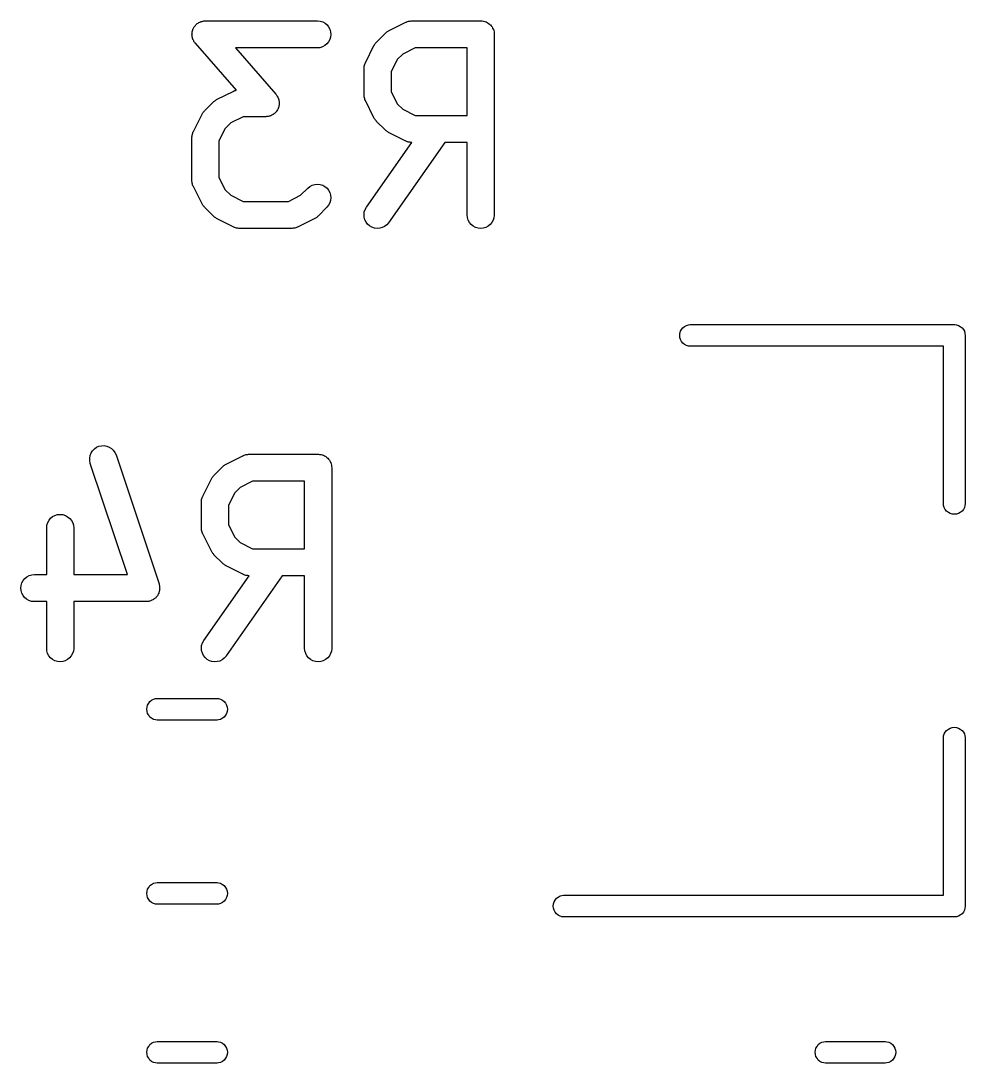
# Model space of a CAD drawing. Extents: x 108.5 to 143.7, y -108.5 to -91.4.
# Drawn here: x 132.49 to 137.72, y -102.45 to -96.68 of the extents above; entities that cross this region are included whole.
import ezdxf

# ---------------------------------------------------------------- set-up
doc = ezdxf.new("R2010")
doc.units = 0
doc.header["$MEASUREMENT"] = 0
doc.layers.add('BLACK', color=7, linetype='CONTINUOUS')

msp = doc.modelspace()

# ---------------------------------------------------------------- linework, layer by layer
at = {"layer": 'BLACK', "linetype": 'CONTINUOUS'}
for p, q in [((133.469, -96.6929), (133.473, -96.6899)), ((133.473, -96.6899), (133.475, -96.6887)), ((133.475, -96.6887), (133.477, -96.6872)), ((133.477, -96.6872), (133.482, -96.6852)), ((133.482, -96.6852), (133.486, -96.683)), ((133.486, -96.683), (133.488, -96.6823)), ((133.488, -96.6823), (133.491, -96.6812)), ((133.491, -96.6812), (133.495, -96.6802)), ((133.495, -96.6802), (133.5, -96.6788)), ((133.5, -96.6788), (133.502, -96.6786)), ((133.502, -96.6786), (133.505, -96.678)), ((133.505, -96.678), (133.51, -96.6778)), ((133.51, -96.6778), (133.514, -96.6774)), ((133.514, -96.6774), (134.133, -96.6774)), ((134.133, -96.6774), (134.134, -96.6774)), ((134.134, -96.6774), (134.149, -96.679)), ((134.149, -96.679), (134.163, -96.6834)), ((134.163, -96.6834), (134.176, -96.6905)), ((134.176, -96.6905), (134.187, -96.6999)), ((134.528, -96.7329), (134.624, -96.6853)), ((134.624, -96.6853), (134.625, -96.6848)), ((134.625, -96.6848), (134.627, -96.6841)), ((134.627, -96.6841), (134.629, -96.683)), ((134.629, -96.683), (134.633, -96.6816)), ((134.633, -96.6816), (134.638, -96.6798)), ((134.638, -96.6798), (134.64, -96.6794)), ((134.64, -96.6794), (134.643, -96.6788)), ((134.643, -96.6788), (134.648, -96.6783)), ((134.648, -96.6783), (134.653, -96.6775)), ((134.653, -96.6775), (134.655, -96.6776)), ((134.655, -96.6776), (134.657, -96.6774)), ((134.657, -96.6774), (135.038, -96.6774)), ((135.038, -96.6774), (135.039, -96.6774)), ((135.039, -96.6774), (135.039, -96.6774)), ((135.039, -96.6774), (135.039, -96.6774)), ((135.039, -96.6774), (135.039, -96.6774)), ((135.039, -96.6774), (135.046, -96.6782)), ((135.046, -96.6782), (135.053, -96.6789)), ((135.053, -96.6789), (135.053, -96.679)), ((135.053, -96.679), (135.054, -96.679)), ((135.054, -96.679), (135.06, -96.6811)), ((135.06, -96.6811), (135.067, -96.6832)), ((135.067, -96.6832), (135.067, -96.6834)), ((135.067, -96.6834), (135.068, -96.6834)), ((135.068, -96.6834), (135.074, -96.6869)), ((135.074, -96.6869), (135.08, -96.6902)), ((135.08, -96.6902), (135.08, -96.6904)), ((135.08, -96.6904), (135.08, -96.6905)), ((135.08, -96.6905), (135.086, -96.695)), ((133.44, -96.742), (133.441, -96.7373)), ((133.44, -96.7466), (133.44, -96.742)), ((133.44, -96.7492), (133.44, -96.7466)), ((133.441, -96.7373), (133.442, -96.7348)), ((133.442, -96.7322), (133.444, -96.7278)), ((133.442, -96.7348), (133.442, -96.7322)), ((133.444, -96.7278), (133.445, -96.7233)), ((133.445, -96.7233), (133.446, -96.721)), ((133.446, -96.721), (133.447, -96.7185)), ((133.447, -96.7185), (133.45, -96.7146)), ((133.45, -96.7146), (133.452, -96.7104)), ((133.452, -96.7104), (133.454, -96.7084)), ((133.454, -96.7084), (133.455, -96.7062)), ((133.455, -96.7062), (133.458, -96.7028)), ((133.458, -96.7028), (133.461, -96.6992)), ((133.461, -96.6992), (133.463, -96.6975)), ((133.463, -96.6975), (133.465, -96.6956)), ((133.465, -96.6956), (133.469, -96.6929)), ((134.187, -96.6999), (134.196, -96.7113)), ((134.196, -96.7113), (134.203, -96.7243)), ((134.203, -96.7243), (134.207, -96.7383)), ((134.207, -96.7383), (134.208, -96.7529)), ((134.461, -96.7946), (134.509, -96.747)), ((134.509, -96.747), (134.51, -96.7462)), ((134.51, -96.7462), (134.513, -96.7436)), ((134.513, -96.7436), (134.516, -96.7407)), ((134.516, -96.7407), (134.519, -96.739)), ((134.519, -96.739), (134.521, -96.7371)), ((134.521, -96.7371), (134.525, -96.7352)), ((134.525, -96.7352), (134.528, -96.7329)), ((135.086, -96.695), (135.091, -96.6995)), ((135.091, -96.6995), (135.091, -96.6997)), ((135.091, -96.6997), (135.092, -96.6999)), ((135.092, -96.6999), (135.096, -96.7054)), ((135.096, -96.7054), (135.101, -96.7109)), ((135.101, -96.7109), (135.101, -96.7111)), ((135.101, -96.7111), (135.101, -96.7113)), ((135.101, -96.7113), (135.104, -96.7176)), ((135.104, -96.7176), (135.107, -96.7238)), ((135.107, -96.7238), (135.108, -96.7241)), ((135.108, -96.7241), (135.108, -96.7243)), ((135.108, -96.7243), (135.11, -96.7311)), ((135.11, -96.7311), (135.112, -96.7378)), ((135.112, -96.7378), (135.112, -96.7381)), ((135.112, -96.7381), (135.112, -96.7383)), ((135.112, -96.7383), (135.112, -96.7454)), ((135.112, -96.7454), (135.113, -96.7524)), ((133.439, -96.7519), (133.44, -96.7492)), ((133.44, -96.7565), (133.439, -96.7519)), ((133.44, -96.7612), (133.44, -96.7565)), ((133.44, -96.7638), (133.44, -96.7612)), ((133.441, -96.7664), (133.44, -96.7638)), ((133.442, -96.7709), (133.441, -96.7664)), ((133.443, -96.7755), (133.442, -96.7709)), ((133.444, -96.7779), (133.443, -96.7755)), ((133.445, -96.7805), (133.444, -96.7779)), ((133.447, -96.7846), (133.445, -96.7805)), ((133.449, -96.789), (133.447, -96.7846)), ((133.45, -96.7911), (133.449, -96.789)), ((133.452, -96.7934), (133.45, -96.7911)), ((133.454, -96.7971), (133.452, -96.7934)), ((133.457, -96.801), (133.454, -96.7971)), ((133.458, -96.8018), (133.457, -96.801)), ((133.685, -97.0611), (133.458, -96.8018)), ((134.186, -96.8056), (134.175, -96.8148)), ((134.196, -96.7943), (134.186, -96.8056)), ((134.202, -96.7814), (134.196, -96.7943)), ((134.207, -96.7675), (134.202, -96.7814)), ((134.208, -96.7529), (134.207, -96.7675)), ((134.45, -96.8096), (134.452, -96.8059)), ((134.452, -96.8059), (134.454, -96.8035)), ((134.454, -96.8035), (134.456, -96.8009)), ((134.456, -96.8009), (134.459, -96.7978)), ((134.459, -96.7978), (134.461, -96.7946)), ((135.113, -96.7524), (135.113, -97.7524)), ((134.133, -96.8274), (133.68, -96.8274)), ((133.68, -96.8274), (133.904, -97.0839)), ((134.148, -96.826), (134.133, -96.8274)), ((134.162, -96.8217), (134.148, -96.826)), ((134.175, -96.8148), (134.162, -96.8217)), ((134.4, -96.9093), (134.447, -96.8141)), ((134.447, -96.8141), (134.448, -96.8131)), ((134.448, -96.8131), (134.45, -96.8096)), ((134.606, -96.8616), (134.576, -96.892)), ((134.675, -96.8274), (134.606, -96.8616)), ((134.963, -96.8274), (134.675, -96.8274)), ((134.963, -97.2012), (134.963, -96.8274)), ((134.394, -96.923), (134.396, -96.9182)), ((134.396, -96.9182), (134.398, -96.9133)), ((134.398, -96.9133), (134.399, -96.9114)), ((134.399, -96.9114), (134.4, -96.9093)), ((134.576, -96.892), (134.542, -96.9606)), ((134.392, -96.9374), (134.393, -96.9324)), ((134.392, -96.9396), (134.392, -96.9374)), ((134.392, -96.9418), (134.392, -96.9396)), ((134.392, -96.9429), (134.392, -96.9418)), ((134.392, -97.0857), (134.392, -96.9429)), ((134.393, -96.9273), (134.394, -96.9252)), ((134.393, -96.9324), (134.393, -96.9273)), ((134.394, -96.9252), (134.394, -96.923)), ((134.542, -96.9606), (134.542, -97.068)), ((133.576, -97.1139), (133.671, -97.0663)), ((133.671, -97.0663), (133.672, -97.0658)), ((133.672, -97.0658), (133.674, -97.065)), ((133.674, -97.065), (133.676, -97.064)), ((133.676, -97.064), (133.681, -97.0625)), ((133.681, -97.0625), (133.685, -97.0611)), ((133.904, -97.0839), (133.905, -97.0847)), ((133.905, -97.0847), (133.907, -97.0886)), ((133.907, -97.0886), (133.91, -97.0923)), ((133.91, -97.0923), (133.912, -97.0946)), ((133.912, -97.0946), (133.913, -97.0968)), ((134.392, -97.0879), (134.392, -97.0857)), ((134.392, -97.0901), (134.392, -97.0879)), ((134.393, -97.0952), (134.392, -97.0901)), ((134.542, -97.068), (134.576, -97.1365)), ((133.509, -97.1755), (133.556, -97.1279)), ((133.556, -97.1279), (133.557, -97.1272)), ((133.557, -97.1272), (133.561, -97.1246)), ((133.561, -97.1246), (133.564, -97.1217)), ((133.564, -97.1217), (133.566, -97.12)), ((133.566, -97.12), (133.569, -97.1181)), ((133.569, -97.1181), (133.572, -97.1161)), ((133.572, -97.1161), (133.576, -97.1139)), ((133.913, -97.0968), (133.915, -97.1011)), ((133.915, -97.1011), (133.917, -97.1052)), ((133.917, -97.1052), (133.918, -97.1078)), ((133.918, -97.1078), (133.919, -97.1102)), ((133.919, -97.1102), (133.92, -97.1148)), ((133.92, -97.1148), (133.921, -97.1193)), ((133.921, -97.1484), (133.92, -97.1509)), ((133.92, -97.1509), (133.92, -97.1535)), ((133.921, -97.1193), (133.922, -97.1219)), ((133.922, -97.1437), (133.921, -97.1484)), ((133.922, -97.1219), (133.922, -97.1245)), ((133.922, -97.1245), (133.922, -97.1292)), ((133.922, -97.1292), (133.923, -97.1339)), ((133.923, -97.1339), (133.922, -97.1365)), ((133.922, -97.1365), (133.922, -97.1391)), ((133.922, -97.1391), (133.922, -97.1437)), ((134.393, -97.1003), (134.393, -97.0952)), ((134.394, -97.1024), (134.393, -97.1003)), ((134.394, -97.1046), (134.394, -97.1024)), ((134.396, -97.1094), (134.394, -97.1046)), ((134.397, -97.1143), (134.396, -97.1094)), ((134.398, -97.1162), (134.397, -97.1143)), ((134.399, -97.1183), (134.398, -97.1162)), ((134.4, -97.1193), (134.399, -97.1183)), ((134.447, -97.2145), (134.4, -97.1193)), ((134.576, -97.1365), (134.606, -97.1669)), ((133.447, -97.2903), (133.495, -97.195)), ((133.495, -97.1941), (133.498, -97.1906)), ((133.495, -97.195), (133.495, -97.1941)), ((133.498, -97.1906), (133.5, -97.1868)), ((133.5, -97.1868), (133.502, -97.1844)), ((133.502, -97.1844), (133.503, -97.1818)), ((133.503, -97.1818), (133.506, -97.1788)), ((133.506, -97.1788), (133.509, -97.1755)), ((133.722, -97.2083), (133.654, -97.2426)), ((133.848, -97.2083), (133.722, -97.2083)), ((133.852, -97.2079), (133.848, -97.2083)), ((133.857, -97.2077), (133.852, -97.2079)), ((133.86, -97.2072), (133.857, -97.2077)), ((133.862, -97.2069), (133.86, -97.2072)), ((133.867, -97.2055), (133.862, -97.2069)), ((133.871, -97.2045), (133.867, -97.2055)), ((133.874, -97.2034), (133.871, -97.2045)), ((133.876, -97.2027), (133.874, -97.2034)), ((133.88, -97.2005), (133.876, -97.2027)), ((133.885, -97.1986), (133.88, -97.2005)), ((133.887, -97.197), (133.885, -97.1986)), ((133.889, -97.1958), (133.887, -97.197)), ((133.893, -97.1928), (133.889, -97.1958)), ((133.897, -97.1901), (133.893, -97.1928)), ((133.898, -97.1882), (133.897, -97.1901)), ((133.9, -97.1866), (133.898, -97.1882)), ((133.903, -97.1829), (133.9, -97.1866)), ((133.907, -97.1795), (133.903, -97.1829)), ((133.908, -97.1773), (133.907, -97.1795)), ((133.91, -97.1753), (133.908, -97.1773)), ((133.912, -97.1711), (133.91, -97.1753)), ((133.915, -97.1672), (133.912, -97.1711)), ((133.916, -97.1647), (133.915, -97.1672)), ((133.917, -97.1624), (133.916, -97.1647)), ((133.918, -97.1579), (133.917, -97.1624)), ((133.92, -97.1535), (133.918, -97.1579)), ((134.606, -97.1669), (134.675, -97.2012)), ((134.675, -97.2012), (134.963, -97.2012)), ((133.654, -97.2426), (133.624, -97.273)), ((134.449, -97.2181), (134.447, -97.2145)), ((134.451, -97.2218), (134.449, -97.2181)), ((134.453, -97.2242), (134.451, -97.2218)), ((134.455, -97.2269), (134.453, -97.2242)), ((134.458, -97.2299), (134.455, -97.2269)), ((134.461, -97.2332), (134.458, -97.2299)), ((134.461, -97.234), (134.461, -97.2332)), ((134.509, -97.2816), (134.461, -97.234)), ((133.439, -97.3184), (133.44, -97.3133)), ((133.44, -97.3206), (133.439, -97.3184)), ((133.439, -97.3228), (133.44, -97.3206)), ((133.439, -97.3238), (133.439, -97.3228)), ((133.439, -97.5619), (133.439, -97.3238)), ((133.44, -97.3133), (133.441, -97.3082)), ((133.441, -97.3082), (133.442, -97.3061)), ((133.442, -97.3039), (133.444, -97.2991)), ((133.442, -97.3061), (133.442, -97.3039)), ((133.444, -97.2991), (133.445, -97.2943)), ((133.445, -97.2943), (133.446, -97.2923)), ((133.446, -97.2923), (133.447, -97.2903)), ((133.624, -97.273), (133.589, -97.3415)), ((134.512, -97.2843), (134.509, -97.2816)), ((134.515, -97.2872), (134.512, -97.2843)), ((134.518, -97.2889), (134.515, -97.2872)), ((134.52, -97.2909), (134.518, -97.2889)), ((134.524, -97.2929), (134.52, -97.2909)), ((134.527, -97.2952), (134.524, -97.2929)), ((134.528, -97.2957), (134.527, -97.2952)), ((134.624, -97.3433), (134.528, -97.2957)), ((133.589, -97.3415), (133.589, -97.5442)), ((134.405, -97.7094), (134.656, -97.3512)), ((134.839, -97.3512), (134.528, -97.7954)), ((134.626, -97.3441), (134.624, -97.3433)), ((134.628, -97.3451), (134.626, -97.3441)), ((134.632, -97.3467), (134.628, -97.3451)), ((134.637, -97.3485), (134.632, -97.3467)), ((134.639, -97.3489), (134.637, -97.3485)), ((134.642, -97.3496), (134.639, -97.3489)), ((134.647, -97.3501), (134.642, -97.3496)), ((134.652, -97.351), (134.647, -97.3501)), ((134.654, -97.3509), (134.652, -97.351)), ((134.656, -97.3512), (134.654, -97.3509)), ((134.963, -97.3512), (134.839, -97.3512)), ((134.963, -97.7524), (134.963, -97.3512)), ((133.589, -97.5442), (133.624, -97.6127)), ((133.439, -97.5641), (133.439, -97.5619)), ((133.439, -97.5663), (133.439, -97.5641)), ((133.44, -97.5714), (133.439, -97.5663)), ((133.441, -97.5765), (133.44, -97.5714)), ((133.441, -97.5786), (133.441, -97.5765)), ((133.442, -97.5808), (133.441, -97.5786)), ((133.443, -97.5856), (133.442, -97.5808)), ((133.445, -97.5905), (133.443, -97.5856)), ((133.446, -97.5924), (133.445, -97.5905)), ((133.447, -97.5945), (133.446, -97.5924)), ((133.447, -97.5954), (133.447, -97.5945)), ((133.495, -97.6907), (133.447, -97.5954)), ((133.624, -97.6127), (133.654, -97.6431)), ((134.041, -97.6431), (134.08, -97.6041)), ((134.08, -97.6041), (134.081, -97.6034)), ((134.081, -97.6034), (134.092, -97.5942)), ((134.092, -97.5942), (134.105, -97.5875)), ((134.105, -97.5875), (134.12, -97.5834)), ((134.12, -97.5834), (134.134, -97.5821)), ((134.134, -97.5821), (134.149, -97.5837)), ((134.149, -97.5837), (134.163, -97.5881)), ((134.163, -97.5881), (134.175, -97.5951)), ((134.175, -97.5951), (134.187, -97.6045)), ((134.187, -97.6045), (134.196, -97.6159)), ((133.654, -97.6431), (133.722, -97.6774)), ((133.973, -97.6774), (134.041, -97.6431)), ((134.196, -97.6159), (134.203, -97.6288)), ((134.203, -97.6288), (134.207, -97.6428)), ((134.207, -97.672), (134.203, -97.686)), ((134.207, -97.6428), (134.208, -97.6574)), ((134.208, -97.6574), (134.207, -97.672)), ((133.497, -97.6943), (133.495, -97.6907)), ((133.499, -97.698), (133.497, -97.6943)), ((133.501, -97.7004), (133.499, -97.698)), ((133.503, -97.7031), (133.501, -97.7004)), ((133.506, -97.7061), (133.503, -97.7031)), ((133.508, -97.7094), (133.506, -97.7061)), ((133.509, -97.7102), (133.508, -97.7094)), ((133.556, -97.7578), (133.509, -97.7102)), ((133.722, -97.6774), (133.973, -97.6774)), ((134.186, -97.7102), (134.139, -97.7578)), ((134.196, -97.6989), (134.186, -97.7102)), ((134.203, -97.686), (134.196, -97.6989)), ((134.393, -97.736), (134.398, -97.7221)), ((134.398, -97.7221), (134.405, -97.7094)), ((133.56, -97.7605), (133.556, -97.7578)), ((133.563, -97.7634), (133.56, -97.7605)), ((133.565, -97.7651), (133.563, -97.7634)), ((133.568, -97.7671), (133.565, -97.7651)), ((133.572, -97.7691), (133.568, -97.7671)), ((133.575, -97.7714), (133.572, -97.7691)), ((133.576, -97.7718), (133.575, -97.7714)), ((133.671, -97.8195), (133.576, -97.7718)), ((134.119, -97.7718), (134.024, -97.8195)), ((134.123, -97.7696), (134.119, -97.7718)), ((134.127, -97.7677), (134.123, -97.7696)), ((134.129, -97.7657), (134.127, -97.7677)), ((134.132, -97.7641), (134.129, -97.7657)), ((134.135, -97.7612), (134.132, -97.7641)), ((134.138, -97.7585), (134.135, -97.7612)), ((134.139, -97.7578), (134.138, -97.7585)), ((134.392, -97.7506), (134.393, -97.736)), ((134.393, -97.7652), (134.392, -97.7506)), ((134.397, -97.7793), (134.393, -97.7652)), ((134.403, -97.7924), (134.397, -97.7793)), ((134.965, -97.7669), (134.963, -97.7524)), ((134.969, -97.781), (134.965, -97.7669)), ((134.976, -97.7939), (134.969, -97.781)), ((135.107, -97.7819), (135.1, -97.7948)), ((135.111, -97.768), (135.107, -97.7819)), ((135.113, -97.7534), (135.111, -97.768)), ((135.113, -97.7524), (135.113, -97.7534)), ((133.673, -97.8203), (133.671, -97.8195)), ((133.675, -97.8213), (133.673, -97.8203)), ((133.68, -97.8229), (133.675, -97.8213)), ((133.685, -97.8247), (133.68, -97.8229)), ((133.687, -97.8251), (133.685, -97.8247)), ((133.689, -97.8257), (133.687, -97.8251)), ((133.694, -97.8263), (133.689, -97.8257)), ((133.699, -97.8272), (133.694, -97.8263)), ((133.702, -97.8271), (133.699, -97.8272)), ((133.704, -97.8274), (133.702, -97.8271)), ((133.705, -97.8274), (133.704, -97.8274)), ((133.99, -97.8274), (133.705, -97.8274)), ((133.993, -97.8272), (133.99, -97.8274)), ((133.995, -97.8273), (133.993, -97.8272)), ((134, -97.8265), (133.995, -97.8273)), ((134.005, -97.826), (134, -97.8265)), ((134.007, -97.8253), (134.005, -97.826)), ((134.009, -97.825), (134.007, -97.8253)), ((134.014, -97.8232), (134.009, -97.825)), ((134.019, -97.8217), (134.014, -97.8232)), ((134.021, -97.8207), (134.019, -97.8217)), ((134.023, -97.8199), (134.021, -97.8207)), ((134.024, -97.8195), (134.023, -97.8199)), ((134.412, -97.8039), (134.403, -97.7924)), ((134.423, -97.8135), (134.412, -97.8039)), ((134.436, -97.8208), (134.423, -97.8135)), ((134.45, -97.8255), (134.436, -97.8208)), ((134.464, -97.8273), (134.45, -97.8255)), ((134.479, -97.8264), (134.464, -97.8273)), ((134.493, -97.8226), (134.479, -97.8264)), ((134.506, -97.8161), (134.493, -97.8226)), ((134.518, -97.8072), (134.506, -97.8161)), ((134.528, -97.7962), (134.518, -97.8072)), ((134.528, -97.7954), (134.528, -97.7962)), ((134.985, -97.8052), (134.976, -97.7939)), ((134.996, -97.8146), (134.985, -97.8052)), ((135.009, -97.8215), (134.996, -97.8146)), ((135.023, -97.8258), (135.009, -97.8215)), ((135.038, -97.8274), (135.023, -97.8258)), ((135.052, -97.8261), (135.038, -97.8274)), ((135.066, -97.8219), (135.052, -97.8261)), ((135.079, -97.8151), (135.066, -97.8219)), ((135.091, -97.806), (135.079, -97.8151)), ((135.1, -97.7948), (135.091, -97.806)), ((136.167, -98.3699), (136.177, -98.3643)), ((136.177, -98.3643), (136.188, -98.3609)), ((136.188, -98.3609), (136.197, -98.36)), ((136.197, -98.36), (137.657, -98.36)), ((137.657, -98.36), (137.66, -98.3597)), ((137.66, -98.3597), (137.663, -98.36)), ((137.663, -98.36), (137.663, -98.36)), ((137.663, -98.36), (137.672, -98.3609)), ((137.672, -98.3609), (137.683, -98.3643)), ((137.683, -98.3643), (137.693, -98.3699)), ((136.14, -98.42), (136.141, -98.4082)), ((136.141, -98.4318), (136.14, -98.42)), ((136.141, -98.4082), (136.144, -98.3969)), ((136.144, -98.3969), (136.15, -98.3865)), ((136.15, -98.3865), (136.157, -98.3774)), ((136.157, -98.3774), (136.167, -98.3699)), ((137.693, -98.3699), (137.703, -98.3774)), ((137.703, -98.3774), (137.71, -98.3865)), ((137.71, -98.3865), (137.716, -98.3969)), ((137.716, -98.3969), (137.719, -98.4082)), ((137.719, -98.4082), (137.72, -98.42)), ((137.72, -98.42), (137.72, -98.4229)), ((136.144, -98.4431), (136.141, -98.4318)), ((136.15, -98.4535), (136.144, -98.4431)), ((136.157, -98.4626), (136.15, -98.4535)), ((136.167, -98.4701), (136.157, -98.4626)), ((136.177, -98.4757), (136.167, -98.4701)), ((136.188, -98.4791), (136.177, -98.4757)), ((136.197, -98.48), (136.188, -98.4791)), ((137.6, -98.48), (136.197, -98.48)), ((137.6, -99.3529), (137.6, -98.48)), ((137.72, -98.4229), (137.72, -99.3529)), ((132.889, -99.0582), (132.899, -99.0477)), ((132.899, -99.0477), (132.911, -99.0393)), ((132.911, -99.0393), (132.924, -99.0334)), ((132.924, -99.0334), (132.939, -99.0303)), ((132.939, -99.0303), (132.953, -99.03)), ((132.953, -99.03), (132.968, -99.0325)), ((132.968, -99.0325), (132.981, -99.0378)), ((132.981, -99.0378), (132.994, -99.0456)), ((132.994, -99.0456), (133.004, -99.0557)), ((133.004, -99.0557), (133.013, -99.0677)), ((132.873, -99.0985), (132.876, -99.0841)), ((132.873, -99.1132), (132.873, -99.0985)), ((132.876, -99.1275), (132.873, -99.1132)), ((132.876, -99.0841), (132.881, -99.0705)), ((132.881, -99.0705), (132.889, -99.0582)), ((133.013, -99.0677), (133.019, -99.081)), ((133.019, -99.081), (133.257, -99.7953)), ((133.628, -99.1329), (133.724, -99.0853)), ((133.724, -99.0853), (133.725, -99.0848)), ((133.725, -99.0848), (133.727, -99.0841)), ((133.727, -99.0841), (133.729, -99.083)), ((133.729, -99.083), (133.733, -99.0816)), ((133.733, -99.0816), (133.738, -99.0798)), ((133.738, -99.0798), (133.74, -99.0794)), ((133.74, -99.0794), (133.743, -99.0788)), ((133.743, -99.0788), (133.748, -99.0783)), ((133.748, -99.0783), (133.753, -99.0775)), ((133.753, -99.0775), (133.755, -99.0776)), ((133.755, -99.0776), (133.757, -99.0774)), ((133.757, -99.0774), (134.138, -99.0774)), ((134.138, -99.0774), (134.139, -99.0774)), ((134.139, -99.0774), (134.139, -99.0774)), ((134.139, -99.0774), (134.139, -99.0774)), ((134.139, -99.0774), (134.139, -99.0774)), ((134.139, -99.0774), (134.146, -99.0782)), ((134.146, -99.0782), (134.153, -99.0789)), ((134.153, -99.0789), (134.153, -99.079)), ((134.153, -99.079), (134.154, -99.079)), ((134.154, -99.079), (134.16, -99.0811)), ((134.16, -99.0811), (134.167, -99.0832)), ((134.167, -99.0832), (134.167, -99.0834)), ((134.167, -99.0834), (134.168, -99.0834)), ((134.168, -99.0834), (134.174, -99.0869)), ((134.174, -99.0869), (134.18, -99.0902)), ((134.18, -99.0902), (134.18, -99.0904)), ((134.18, -99.0904), (134.18, -99.0905)), ((134.18, -99.0905), (134.186, -99.095)), ((134.186, -99.095), (134.191, -99.0995)), ((134.191, -99.0995), (134.191, -99.0997)), ((134.191, -99.0997), (134.192, -99.0999)), ((134.192, -99.0999), (134.196, -99.1054)), ((134.196, -99.1054), (134.201, -99.1109)), ((134.201, -99.1109), (134.201, -99.1111)), ((134.201, -99.1111), (134.201, -99.1113)), ((134.201, -99.1113), (134.204, -99.1176)), ((132.876, -99.1285), (132.876, -99.1275)), ((133.082, -99.744), (132.876, -99.1285)), ((133.561, -99.1946), (133.609, -99.147)), ((133.609, -99.147), (133.61, -99.1462)), ((133.61, -99.1462), (133.613, -99.1436)), ((133.613, -99.1436), (133.616, -99.1407)), ((133.616, -99.1407), (133.619, -99.139)), ((133.619, -99.139), (133.621, -99.1371)), ((133.621, -99.1371), (133.625, -99.1352)), ((133.625, -99.1352), (133.628, -99.1329)), ((134.204, -99.1176), (134.207, -99.1238)), ((134.207, -99.1238), (134.208, -99.1241)), ((134.208, -99.1241), (134.208, -99.1243)), ((134.208, -99.1243), (134.21, -99.1311)), ((134.21, -99.1311), (134.212, -99.1378)), ((134.212, -99.1378), (134.212, -99.1381)), ((134.212, -99.1381), (134.212, -99.1383)), ((134.212, -99.1383), (134.212, -99.1453)), ((134.212, -99.1453), (134.213, -99.1524)), ((134.213, -99.1524), (134.213, -100.152)), ((133.5, -99.3093), (133.547, -99.2141)), ((133.547, -99.2141), (133.548, -99.2131)), ((133.548, -99.2131), (133.55, -99.2096)), ((133.55, -99.2096), (133.552, -99.2059)), ((133.552, -99.2059), (133.554, -99.2035)), ((133.554, -99.2035), (133.556, -99.2009)), ((133.556, -99.2009), (133.559, -99.1978)), ((133.559, -99.1978), (133.561, -99.1946)), ((133.775, -99.2274), (133.706, -99.2616)), ((134.063, -99.2274), (133.775, -99.2274)), ((134.063, -99.6012), (134.063, -99.2274)), ((133.706, -99.2616), (133.676, -99.292)), ((133.492, -99.3374), (133.493, -99.3324)), ((133.492, -99.3396), (133.492, -99.3374)), ((133.492, -99.3418), (133.492, -99.3396)), ((133.492, -99.3429), (133.492, -99.3418)), ((133.492, -99.4857), (133.492, -99.3429)), ((133.493, -99.3273), (133.494, -99.3252)), ((133.493, -99.3324), (133.493, -99.3273)), ((133.494, -99.323), (133.496, -99.3182)), ((133.494, -99.3252), (133.494, -99.323)), ((133.496, -99.3182), (133.498, -99.3133)), ((133.498, -99.3133), (133.499, -99.3114)), ((133.499, -99.3114), (133.5, -99.3093)), ((133.676, -99.292), (133.642, -99.3606)), ((133.642, -99.3606), (133.642, -99.468)), ((137.601, -99.3618), (137.6, -99.3529)), ((137.604, -99.3731), (137.601, -99.3618)), ((137.61, -99.3835), (137.604, -99.3731)), ((137.617, -99.3926), (137.61, -99.3835)), ((137.627, -99.4001), (137.617, -99.3926)), ((137.637, -99.4057), (137.627, -99.4001)), ((137.693, -99.4001), (137.683, -99.4057)), ((137.703, -99.3926), (137.693, -99.4001)), ((137.71, -99.3835), (137.703, -99.3926)), ((137.716, -99.3731), (137.71, -99.3835)), ((137.719, -99.3618), (137.716, -99.3731)), ((137.72, -99.3529), (137.719, -99.3618)), ((132.636, -99.4701), (132.641, -99.4562)), ((132.641, -99.4562), (132.648, -99.4433)), ((132.648, -99.4433), (132.657, -99.4321)), ((132.657, -99.4321), (132.668, -99.423)), ((132.668, -99.423), (132.681, -99.4162)), ((132.681, -99.4162), (132.695, -99.412)), ((132.695, -99.412), (132.71, -99.4107)), ((132.71, -99.4107), (132.725, -99.4122)), ((132.725, -99.4122), (132.739, -99.4166)), ((132.739, -99.4166), (132.751, -99.4235)), ((132.751, -99.4235), (132.763, -99.4329)), ((132.763, -99.4329), (132.772, -99.4442)), ((132.772, -99.4442), (132.779, -99.4571)), ((132.779, -99.4571), (132.783, -99.4711)), ((137.648, -99.4091), (137.637, -99.4057)), ((137.66, -99.4103), (137.648, -99.4091)), ((137.672, -99.4091), (137.66, -99.4103)), ((137.683, -99.4057), (137.672, -99.4091)), ((132.635, -99.4847), (132.636, -99.4701)), ((132.635, -99.4857), (132.635, -99.4847)), ((132.635, -99.744), (132.635, -99.4857)), ((132.783, -99.4711), (132.785, -99.4857)), ((132.785, -99.4857), (132.785, -99.744)), ((133.492, -99.4879), (133.492, -99.4857)), ((133.492, -99.4901), (133.492, -99.4879)), ((133.493, -99.4952), (133.492, -99.4901)), ((133.493, -99.5003), (133.493, -99.4952)), ((133.494, -99.5024), (133.493, -99.5003)), ((133.494, -99.5046), (133.494, -99.5024)), ((133.496, -99.5094), (133.494, -99.5046)), ((133.497, -99.5143), (133.496, -99.5094)), ((133.498, -99.5162), (133.497, -99.5143)), ((133.499, -99.5183), (133.498, -99.5162)), ((133.5, -99.5193), (133.499, -99.5183)), ((133.547, -99.6145), (133.5, -99.5193)), ((133.642, -99.468), (133.676, -99.5365)), ((133.676, -99.5365), (133.706, -99.5669)), ((133.706, -99.5669), (133.775, -99.6012)), ((133.549, -99.6181), (133.547, -99.6145)), ((133.551, -99.6218), (133.549, -99.6181)), ((133.553, -99.6242), (133.551, -99.6218)), ((133.555, -99.6269), (133.553, -99.6242)), ((133.558, -99.6299), (133.555, -99.6269)), ((133.561, -99.6332), (133.558, -99.6299)), ((133.561, -99.634), (133.561, -99.6332)), ((133.609, -99.6816), (133.561, -99.634)), ((133.775, -99.6012), (134.063, -99.6012)), ((133.612, -99.6843), (133.609, -99.6816)), ((133.615, -99.6872), (133.612, -99.6843)), ((133.618, -99.6889), (133.615, -99.6872)), ((133.62, -99.6909), (133.618, -99.6889)), ((133.624, -99.6929), (133.62, -99.6909)), ((132.525, -99.7566), (132.538, -99.7497)), ((132.538, -99.7497), (132.552, -99.7455)), ((132.552, -99.7455), (132.567, -99.744)), ((132.567, -99.744), (132.635, -99.744)), ((132.785, -99.744), (133.082, -99.744)), ((133.627, -99.6952), (133.624, -99.6929)), ((133.628, -99.6957), (133.627, -99.6952)), ((133.724, -99.7433), (133.628, -99.6957)), ((133.726, -99.7441), (133.724, -99.7433)), ((133.728, -99.7451), (133.726, -99.7441)), ((133.732, -99.7467), (133.728, -99.7451)), ((133.737, -99.7485), (133.732, -99.7467)), ((133.739, -99.7489), (133.737, -99.7485)), ((133.742, -99.7496), (133.739, -99.7489)), ((133.747, -99.7501), (133.742, -99.7496)), ((133.752, -99.751), (133.747, -99.7501)), ((132.492, -99.8185), (132.493, -99.804)), ((132.493, -99.804), (132.498, -99.79)), ((132.498, -99.79), (132.504, -99.7771)), ((132.504, -99.7771), (132.514, -99.7658)), ((132.514, -99.7658), (132.525, -99.7566)), ((133.257, -99.7953), (133.257, -99.7963)), ((133.257, -99.7963), (133.258, -99.8007)), ((133.258, -99.8007), (133.259, -99.805)), ((133.259, -99.805), (133.26, -99.8078)), ((133.26, -99.8078), (133.26, -99.8106)), ((133.505, -100.109), (133.756, -99.7512)), ((133.939, -99.7512), (133.628, -100.195)), ((133.754, -99.7509), (133.752, -99.751)), ((133.756, -99.7512), (133.754, -99.7509)), ((134.063, -99.7512), (133.939, -99.7512)), ((134.063, -100.152), (134.063, -99.7512)), ((132.493, -99.8331), (132.492, -99.8185)), ((132.497, -99.8471), (132.493, -99.8331)), ((132.504, -99.8601), (132.497, -99.8471)), ((132.513, -99.8715), (132.504, -99.8601)), ((133.245, -99.8656), (133.241, -99.8688)), ((133.246, -99.8632), (133.245, -99.8656)), ((133.248, -99.861), (133.246, -99.8632)), ((133.25, -99.857), (133.248, -99.861)), ((133.252, -99.8533), (133.25, -99.857)), ((133.253, -99.8506), (133.252, -99.8533)), ((133.255, -99.8481), (133.253, -99.8506)), ((133.256, -99.8438), (133.255, -99.8481)), ((133.258, -99.8397), (133.256, -99.8438)), ((133.259, -99.8341), (133.258, -99.8369)), ((133.258, -99.8369), (133.258, -99.8397)), ((133.26, -99.8297), (133.259, -99.8341)), ((133.26, -99.8106), (133.26, -99.8151)), ((133.26, -99.8151), (133.261, -99.8196)), ((133.261, -99.8196), (133.26, -99.8224)), ((133.26, -99.8224), (133.26, -99.8253)), ((133.26, -99.8253), (133.26, -99.8297)), ((132.524, -99.8809), (132.513, -99.8715)), ((132.537, -99.888), (132.524, -99.8809)), ((132.551, -99.8924), (132.537, -99.888)), ((132.566, -99.894), (132.551, -99.8924)), ((132.567, -99.894), (132.566, -99.894)), ((132.635, -99.894), (132.567, -99.894)), ((132.635, -100.152), (132.635, -99.894)), ((133.186, -99.894), (132.785, -99.894)), ((132.785, -99.894), (132.785, -100.152)), ((133.19, -99.8936), (133.186, -99.894)), ((133.195, -99.8935), (133.19, -99.8936)), ((133.197, -99.8929), (133.195, -99.8935)), ((133.2, -99.8926), (133.197, -99.8929)), ((133.205, -99.8913), (133.2, -99.8926)), ((133.209, -99.8904), (133.205, -99.8913)), ((133.212, -99.8892), (133.209, -99.8904)), ((133.214, -99.8884), (133.212, -99.8892)), ((133.218, -99.8863), (133.214, -99.8884)), ((133.222, -99.8845), (133.218, -99.8863)), ((133.225, -99.8829), (133.222, -99.8845)), ((133.227, -99.8815), (133.225, -99.8829)), ((133.231, -99.8787), (133.227, -99.8815)), ((133.234, -99.8761), (133.231, -99.8787)), ((133.236, -99.8741), (133.234, -99.8761)), ((133.239, -99.8723), (133.236, -99.8741)), ((133.241, -99.8688), (133.239, -99.8723)), ((132.636, -100.167), (132.635, -100.152)), ((132.785, -100.153), (132.783, -100.168)), ((132.785, -100.152), (132.785, -100.153)), ((133.492, -100.151), (133.493, -100.136)), ((133.493, -100.165), (133.492, -100.151)), ((133.493, -100.136), (133.498, -100.122)), ((133.498, -100.122), (133.505, -100.109)), ((134.065, -100.167), (134.063, -100.152)), ((134.213, -100.153), (134.211, -100.168)), ((134.213, -100.152), (134.213, -100.153)), ((132.64, -100.181), (132.636, -100.167)), ((132.647, -100.194), (132.64, -100.181)), ((132.656, -100.205), (132.647, -100.194)), ((132.668, -100.215), (132.656, -100.205)), ((132.762, -100.206), (132.751, -100.215)), ((132.771, -100.195), (132.762, -100.206)), ((132.778, -100.182), (132.771, -100.195)), ((132.783, -100.168), (132.778, -100.182)), ((133.497, -100.179), (133.493, -100.165)), ((133.503, -100.192), (133.497, -100.179)), ((133.512, -100.204), (133.503, -100.192)), ((133.523, -100.214), (133.512, -100.204)), ((133.618, -100.207), (133.606, -100.216)), ((133.628, -100.196), (133.618, -100.207)), ((133.628, -100.195), (133.628, -100.196)), ((134.069, -100.181), (134.065, -100.167)), ((134.076, -100.194), (134.069, -100.181)), ((134.085, -100.205), (134.076, -100.194)), ((134.096, -100.215), (134.085, -100.205)), ((134.191, -100.206), (134.179, -100.215)), ((134.2, -100.195), (134.191, -100.206)), ((134.207, -100.182), (134.2, -100.195)), ((134.211, -100.168), (134.207, -100.182)), ((132.68, -100.222), (132.668, -100.215)), ((132.694, -100.226), (132.68, -100.222)), ((132.709, -100.227), (132.694, -100.226)), ((132.724, -100.226), (132.709, -100.227)), ((132.738, -100.222), (132.724, -100.226)), ((132.751, -100.215), (132.738, -100.222)), ((133.536, -100.221), (133.523, -100.214)), ((133.55, -100.225), (133.536, -100.221)), ((133.564, -100.227), (133.55, -100.225)), ((133.579, -100.226), (133.564, -100.227)), ((133.593, -100.223), (133.579, -100.226)), ((133.606, -100.216), (133.593, -100.223)), ((134.109, -100.222), (134.096, -100.215)), ((134.123, -100.226), (134.109, -100.222)), ((134.138, -100.227), (134.123, -100.226)), ((134.152, -100.226), (134.138, -100.227)), ((134.166, -100.222), (134.152, -100.226)), ((134.179, -100.215), (134.166, -100.222)), ((133.207, -100.447), (133.216, -100.44)), ((133.216, -100.44), (133.227, -100.434)), ((133.227, -100.434), (133.238, -100.431)), ((133.238, -100.431), (133.247, -100.43)), ((133.247, -100.43), (133.578, -100.43)), ((133.578, -100.43), (133.587, -100.431)), ((133.587, -100.431), (133.598, -100.434)), ((133.598, -100.434), (133.609, -100.44)), ((133.609, -100.44), (133.618, -100.447)), ((133.189, -100.49), (133.191, -100.478)), ((133.191, -100.502), (133.189, -100.49)), ((133.191, -100.478), (133.194, -100.467)), ((133.194, -100.467), (133.2, -100.457)), ((133.2, -100.457), (133.207, -100.447)), ((133.618, -100.447), (133.625, -100.457)), ((133.625, -100.457), (133.631, -100.467)), ((133.631, -100.467), (133.634, -100.478)), ((133.634, -100.478), (133.636, -100.49)), ((133.636, -100.49), (133.634, -100.502)), ((133.194, -100.513), (133.191, -100.502)), ((133.2, -100.523), (133.194, -100.513)), ((133.207, -100.533), (133.2, -100.523)), ((133.216, -100.54), (133.207, -100.533)), ((133.227, -100.546), (133.216, -100.54)), ((133.238, -100.549), (133.227, -100.546)), ((133.247, -100.55), (133.238, -100.549)), ((133.578, -100.55), (133.247, -100.55)), ((133.587, -100.549), (133.578, -100.55)), ((133.598, -100.546), (133.587, -100.549)), ((133.609, -100.54), (133.598, -100.546)), ((133.618, -100.533), (133.609, -100.54)), ((133.625, -100.523), (133.618, -100.533)), ((133.631, -100.513), (133.625, -100.523)), ((133.634, -100.502), (133.631, -100.513)), ((137.61, -100.617), (137.617, -100.607)), ((137.617, -100.607), (137.627, -100.6)), ((137.627, -100.6), (137.637, -100.594)), ((137.637, -100.594), (137.648, -100.591)), ((137.648, -100.591), (137.66, -100.59)), ((137.66, -100.59), (137.672, -100.591)), ((137.672, -100.591), (137.683, -100.594)), ((137.683, -100.594), (137.693, -100.6)), ((137.693, -100.6), (137.703, -100.607)), ((137.703, -100.607), (137.71, -100.617)), ((137.6, -100.647), (137.601, -100.638)), ((137.6, -101.52), (137.6, -100.647)), ((137.601, -100.638), (137.604, -100.627)), ((137.604, -100.627), (137.61, -100.617)), ((137.71, -100.617), (137.716, -100.627)), ((137.716, -100.627), (137.719, -100.638)), ((137.719, -100.638), (137.72, -100.647)), ((137.72, -100.647), (137.72, -101.577)), ((133.194, -101.487), (133.2, -101.477)), ((133.2, -101.477), (133.207, -101.467)), ((133.207, -101.467), (133.216, -101.46)), ((133.216, -101.46), (133.227, -101.454)), ((133.227, -101.454), (133.238, -101.451)), ((133.238, -101.451), (133.247, -101.45)), ((133.247, -101.45), (133.578, -101.45)), ((133.578, -101.45), (133.587, -101.451)), ((133.587, -101.451), (133.598, -101.454)), ((133.598, -101.454), (133.609, -101.46)), ((133.609, -101.46), (133.618, -101.467)), ((133.618, -101.467), (133.625, -101.477)), ((133.625, -101.477), (133.631, -101.487)), ((133.189, -101.51), (133.191, -101.498)), ((133.191, -101.522), (133.189, -101.51)), ((133.191, -101.498), (133.194, -101.487)), ((133.194, -101.533), (133.191, -101.522)), ((133.2, -101.543), (133.194, -101.533)), ((133.631, -101.533), (133.625, -101.543)), ((133.631, -101.487), (133.634, -101.498)), ((133.634, -101.522), (133.631, -101.533)), ((133.634, -101.498), (133.636, -101.51)), ((133.636, -101.51), (133.634, -101.522)), ((135.45, -101.547), (135.457, -101.537)), ((135.457, -101.537), (135.467, -101.53)), ((135.467, -101.53), (135.477, -101.524)), ((135.477, -101.524), (135.488, -101.521)), ((135.488, -101.521), (135.497, -101.52)), ((135.497, -101.52), (137.6, -101.52)), ((133.207, -101.553), (133.2, -101.543)), ((133.216, -101.56), (133.207, -101.553)), ((133.227, -101.566), (133.216, -101.56)), ((133.238, -101.569), (133.227, -101.566)), ((133.247, -101.57), (133.238, -101.569)), ((133.578, -101.57), (133.247, -101.57)), ((133.587, -101.569), (133.578, -101.57)), ((133.598, -101.566), (133.587, -101.569)), ((133.609, -101.56), (133.598, -101.566)), ((133.618, -101.553), (133.609, -101.56)), ((133.625, -101.543), (133.618, -101.553)), ((135.44, -101.58), (135.441, -101.568)), ((135.441, -101.592), (135.44, -101.58)), ((135.441, -101.568), (135.444, -101.557)), ((135.444, -101.603), (135.441, -101.592)), ((135.444, -101.557), (135.45, -101.547)), ((137.719, -101.592), (137.716, -101.603)), ((137.72, -101.58), (137.719, -101.592)), ((137.72, -101.577), (137.72, -101.58)), ((135.45, -101.613), (135.444, -101.603)), ((135.457, -101.623), (135.45, -101.613)), ((135.467, -101.63), (135.457, -101.623)), ((135.477, -101.636), (135.467, -101.63)), ((135.488, -101.639), (135.477, -101.636)), ((135.497, -101.64), (135.488, -101.639)), ((137.657, -101.64), (135.497, -101.64)), ((137.66, -101.64), (137.657, -101.64)), ((137.663, -101.64), (137.66, -101.64)), ((137.672, -101.639), (137.663, -101.64)), ((137.663, -101.64), (137.663, -101.64)), ((137.683, -101.636), (137.672, -101.639)), ((137.693, -101.63), (137.683, -101.636)), ((137.703, -101.623), (137.693, -101.63)), ((137.71, -101.613), (137.703, -101.623)), ((137.716, -101.603), (137.71, -101.613)), ((133.2, -102.357), (133.207, -102.347)), ((133.207, -102.347), (133.216, -102.34)), ((133.216, -102.34), (133.227, -102.334)), ((133.227, -102.334), (133.238, -102.331)), ((133.238, -102.331), (133.247, -102.33)), ((133.247, -102.33), (133.578, -102.33)), ((133.578, -102.33), (133.587, -102.331)), ((133.587, -102.331), (133.598, -102.334)), ((133.598, -102.334), (133.609, -102.34)), ((133.609, -102.34), (133.618, -102.347)), ((133.618, -102.347), (133.625, -102.357)), ((136.9, -102.357), (136.907, -102.347)), ((136.907, -102.347), (136.916, -102.34)), ((136.916, -102.34), (136.927, -102.334)), ((136.927, -102.334), (136.938, -102.331)), ((136.938, -102.331), (136.947, -102.33)), ((136.947, -102.33), (137.278, -102.33)), ((137.278, -102.33), (137.287, -102.331)), ((137.287, -102.331), (137.298, -102.334)), ((137.298, -102.334), (137.309, -102.34)), ((137.309, -102.34), (137.318, -102.347)), ((137.318, -102.347), (137.325, -102.357)), ((133.189, -102.39), (133.191, -102.378)), ((133.191, -102.402), (133.189, -102.39)), ((133.191, -102.378), (133.194, -102.367)), ((133.194, -102.413), (133.191, -102.402)), ((133.194, -102.367), (133.2, -102.357)), ((133.625, -102.357), (133.631, -102.367)), ((133.631, -102.367), (133.634, -102.378)), ((133.634, -102.402), (133.631, -102.413)), ((133.634, -102.378), (133.636, -102.39)), ((133.636, -102.39), (133.634, -102.402)), ((136.889, -102.39), (136.891, -102.378)), ((136.891, -102.402), (136.889, -102.39)), ((136.891, -102.378), (136.894, -102.367)), ((136.894, -102.413), (136.891, -102.402)), ((136.894, -102.367), (136.9, -102.357)), ((137.325, -102.357), (137.331, -102.367)), ((137.331, -102.367), (137.334, -102.378)), ((137.334, -102.402), (137.331, -102.413)), ((137.334, -102.378), (137.336, -102.39)), ((137.336, -102.39), (137.334, -102.402)), ((133.2, -102.423), (133.194, -102.413)), ((133.207, -102.433), (133.2, -102.423)), ((133.216, -102.44), (133.207, -102.433)), ((133.227, -102.446), (133.216, -102.44)), ((133.238, -102.449), (133.227, -102.446)), ((133.247, -102.45), (133.238, -102.449)), ((133.578, -102.45), (133.247, -102.45)), ((133.587, -102.449), (133.578, -102.45)), ((133.598, -102.446), (133.587, -102.449)), ((133.609, -102.44), (133.598, -102.446)), ((133.618, -102.433), (133.609, -102.44)), ((133.625, -102.423), (133.618, -102.433)), ((133.631, -102.413), (133.625, -102.423)), ((136.9, -102.423), (136.894, -102.413)), ((136.907, -102.433), (136.9, -102.423)), ((136.916, -102.44), (136.907, -102.433)), ((136.927, -102.446), (136.916, -102.44)), ((136.938, -102.449), (136.927, -102.446)), ((136.947, -102.45), (136.938, -102.449)), ((137.278, -102.45), (136.947, -102.45)), ((137.287, -102.449), (137.278, -102.45)), ((137.298, -102.446), (137.287, -102.449)), ((137.309, -102.44), (137.298, -102.446)), ((137.318, -102.433), (137.309, -102.44)), ((137.325, -102.423), (137.318, -102.433)), ((137.331, -102.413), (137.325, -102.423))]:
    msp.add_line(p, q, dxfattribs=at)

doc.saveas('drawing.dxf')
